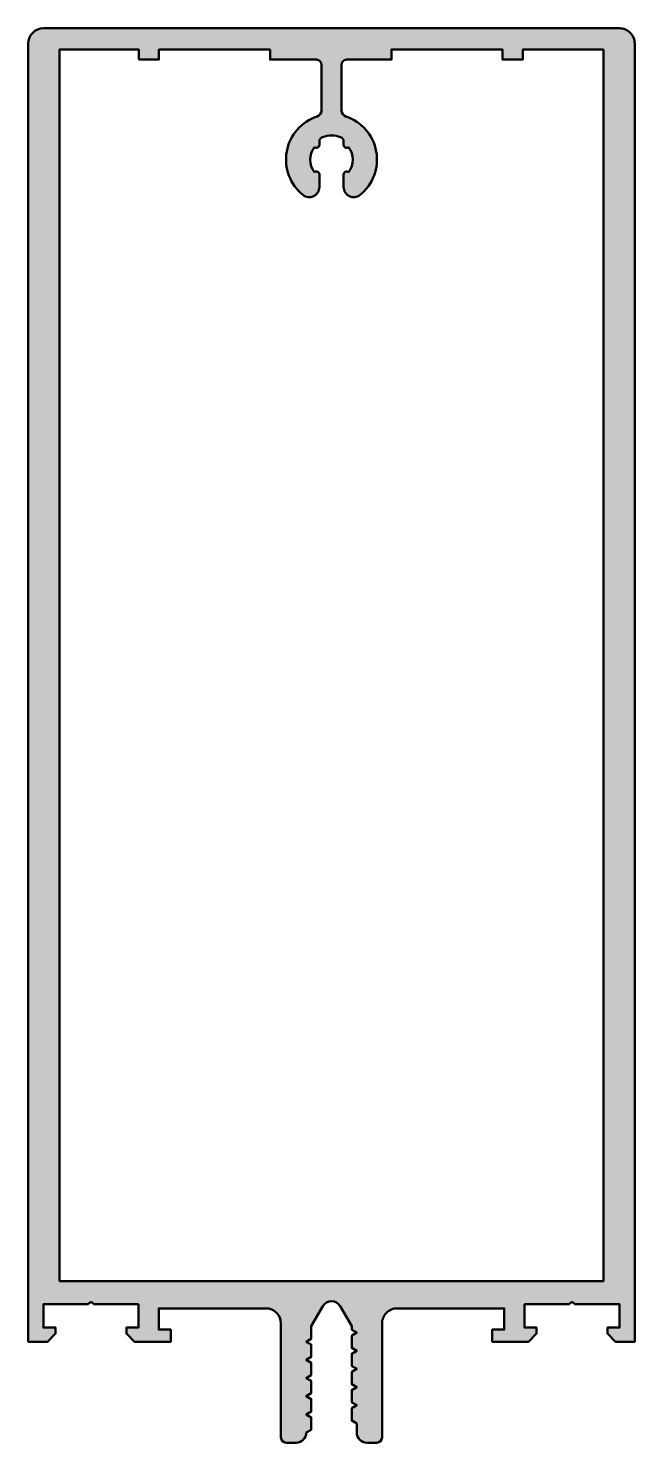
# Model space of a CAD drawing. Extents: x -30 to 30, y -16 to 124.
import ezdxf

# ---------------------------------------------------------------- set-up
doc = ezdxf.new("R2010")
doc.units = 0
doc.layers.add('0S-Alu contour', color=7, linetype='Continuous', lineweight=50)
doc.layers.add('0S-Alu hatch', color=252, linetype='Continuous', lineweight=25)

# ---------------------------------------------------------------- blocks, each defined once
blk = doc.blocks.new('324480__F65761F9_7BD6_400A_AC4A_1FE72F07CA65_')
at = {"layer": '0S-Alu hatch'}
h = blk.add_hatch(color=256, dxfattribs=at)
edge = h.paths.add_edge_path()
edge.add_arc((-28.49999999999966, 122.5), 1.5, 90.00000000000028, 180)
edge.add_line((-29.99999999999966, 122.5), (-30, -6))
edge.add_line((-30, -6), (-28.1, -6))
edge.add_line((-28.1, -6), (-27.30000000000001, -5.199999999999988))
edge.add_line((-27.30000000000001, -5.199999999999988), (-27.30000000000001, -4.599999999999994))
edge.add_line((-27.30000000000001, -4.599999999999994), (-28.50000000000001, -4.599999999999994))
edge.add_line((-28.50000000000001, -4.599999999999994), (-28.50000000000001, -2.300000000000011))
edge.add_line((-28.50000000000001, -2.300000000000011), (-24.05000000000001, -2.300000000000011))
edge.add_ellipse((-23.80000000000001, -2.356250000000009), major_axis=(-0.2562499999999961, 0), ratio=1, start_angle=192.6803834918194, end_angle=347.31961650818045, ccw=False)
edge.add_line((-23.55000000000001, -2.300000000000011), (-19.10000000000001, -2.300000000000011))
edge.add_line((-19.10000000000001, -2.300000000000011), (-19.10000000000001, -4.599999999999994))
edge.add_line((-19.10000000000001, -4.599999999999994), (-20.30000000000001, -4.599999999999994))
edge.add_line((-20.30000000000001, -4.599999999999994), (-20.30000000000001, -5.199999999999988))
edge.add_line((-20.30000000000001, -5.199999999999988), (-19.50000000000001, -6))
edge.add_line((-19.50000000000001, -6), (-15.90000000000001, -6))
edge.add_line((-15.90000000000001, -6), (-15.90000000000001, -4.800000000000011))
edge.add_line((-15.90000000000001, -4.800000000000011), (-17.10000000000001, -4.800000000000011))
edge.add_line((-17.10000000000001, -4.800000000000011), (-17.10000000000001, -2.699999999999988))
edge.add_line((-17.10000000000001, -2.699999999999988), (-6.500000000000007, -2.700000000000002))
edge.add_ellipse((-6.500000000000014, -4.200000000000009), major_axis=(-1.500000000000007, 0), ratio=1, start_angle=180, end_angle=269.9999999999997, ccw=False)
edge.add_line((-5.000000000000007, -4.200000000000009), (-5.000000000000007, -15.5))
edge.add_arc((-4.500000000000007, -15.5), 0.5, 180, 270)
edge.add_line((-4.500000000000007, -16), (-3.500000000000007, -16))
edge.add_arc((-3.500000000000007, -15), 1, 270, 360)
edge.add_line((-2.500000000000007, -15), (-2.000000000000007, -14.71132486540517))
edge.add_line((-2.000000000000007, -14.71132486540517), (-2.000000000000007, -13.48867513459481))
edge.add_line((-2.000000000000007, -13.48867513459481), (-2.500000000000007, -13.19999999999999))
edge.add_line((-2.500000000000007, -13.19999999999999), (-2.000000000000007, -12.91132486540519))
edge.add_line((-2.000000000000007, -12.91132486540519), (-2.000000000000007, -11.6886751345948))
edge.add_line((-2.000000000000007, -11.6886751345948), (-2.5, -11.4))
edge.add_line((-2.5, -11.4), (-2.000000000000007, -11.11132486540518))
edge.add_line((-2.000000000000007, -11.11132486540518), (-2.000000000000007, -9.88867513459482))
edge.add_line((-2.000000000000007, -9.88867513459482), (-2.500000000000007, -9.599999999999994))
edge.add_line((-2.500000000000007, -9.599999999999994), (-2.000000000000007, -9.311324865405197))
edge.add_line((-2.000000000000007, -9.311324865405197), (-2.000000000000007, -8.088675134594808))
edge.add_line((-2.000000000000007, -8.088675134594808), (-2.50000000000001, -7.800000000000011))
edge.add_line((-2.50000000000001, -7.800000000000011), (-2.00000000000001, -7.511324865405185))
edge.add_line((-2.00000000000001, -7.511324865405185), (-2.00000000000001, -6.288675134594797))
edge.add_line((-2.00000000000001, -6.288675134594797), (-2.499999999999996, -6))
edge.add_line((-2.499999999999996, -6), (-2.000000000000003, -5.711324865405174))
edge.add_line((-2.000000000000003, -5.711324865405174), (-2.000000000000003, -4.464101710724662))
edge.add_line((-2.000000000000003, -4.464101710724662), (-0.8660254143211538, -2.500000018250105))
edge.add_ellipse((-1e-14, -2.999999999999991), major_axis=(-0.9999999999999974, 0), ratio=1, start_angle=209.9999999999995, end_angle=330.00000120741777, ccw=False)
edge.add_line((0.86602540378443, -2.5), (1.999999999999992, -4.464101615137735))
edge.add_line((1.999999999999992, -4.464101615137735), (1.999999999999992, -4.811324865405197))
edge.add_line((1.999999999999992, -4.811324865405197), (2.499999999999992, -5.099999999999994))
edge.add_line((2.499999999999992, -5.099999999999994), (1.999999999999992, -5.388675134594791))
edge.add_line((1.999999999999992, -5.388675134594791), (1.999999999999992, -6.611324865405208))
edge.add_line((1.999999999999992, -6.611324865405208), (2.5, -6.900000000000005))
edge.add_line((2.5, -6.900000000000005), (1.999999999999992, -7.188675134594802))
edge.add_line((1.999999999999992, -7.188675134594802), (1.999999999999992, -8.411324865405192))
edge.add_line((1.999999999999992, -8.411324865405192), (2.5, -8.699999999999989))
edge.add_line((2.5, -8.699999999999989), (1.999999999999992, -8.988675134594814))
edge.add_line((1.999999999999992, -8.988675134594814), (1.999999999999992, -10.21132486540517))
edge.add_line((1.999999999999992, -10.21132486540517), (2.499999999999992, -10.5))
edge.add_line((2.499999999999992, -10.5), (1.999999999999992, -10.78867513459482))
edge.add_line((1.999999999999992, -10.78867513459482), (1.999999999999992, -12.01132486540518))
edge.add_line((1.999999999999992, -12.01132486540518), (2.499999999999985, -12.30000000000001))
edge.add_line((2.499999999999985, -12.30000000000001), (1.999999999999992, -12.58867513459481))
edge.add_line((1.999999999999992, -12.58867513459481), (1.999999999999992, -13.8113248654052))
edge.add_line((1.999999999999992, -13.8113248654052), (2.499999999999992, -14.09999999999999))
edge.add_line((2.499999999999992, -14.09999999999999), (2.499999999999992, -15))
edge.add_arc((3.499999999999992, -15), 1, 180, 270)
edge.add_line((3.499999999999992, -16), (4.499999999999992, -16))
edge.add_arc((4.499999999999992, -15.5), 0.5, 270, 360)
edge.add_line((4.999999999999992, -15.5), (4.999999999999985, -4.200000000000017))
edge.add_ellipse((6.499999999999992, -4.200000000000012), major_axis=(-1.500000000000005, 0), ratio=1, start_angle=269.99999999999994, end_angle=360, ccw=False)
edge.add_line((6.499999999999992, -2.700000000000006), (17.09999999999999, -2.700000000000002))
edge.add_line((17.09999999999999, -2.700000000000002), (17.09999999999999, -4.800000000000011))
edge.add_line((17.09999999999999, -4.800000000000011), (15.89999999999998, -4.800000000000011))
edge.add_line((15.89999999999998, -4.800000000000011), (15.89999999999999, -6))
edge.add_line((15.89999999999999, -6), (19.5, -6))
edge.add_line((19.5, -6), (20.3, -5.199999999999988))
edge.add_line((20.3, -5.199999999999988), (20.29999999999999, -4.599999999999994))
edge.add_line((20.29999999999999, -4.599999999999994), (19.09999999999999, -4.600000000000022))
edge.add_line((19.09999999999999, -4.600000000000022), (19.09999999999999, -2.300000000000011))
edge.add_line((19.09999999999999, -2.300000000000011), (23.54999999999999, -2.300000000000011))
edge.add_ellipse((23.79999999999999, -2.356250000000011), major_axis=(-0.25625, 0), ratio=1, start_angle=192.6803834918198, end_angle=347.3196165081802, ccw=False)
edge.add_line((24.04999999999999, -2.300000000000011), (28.49999999999999, -2.300000000000011))
edge.add_line((28.49999999999999, -2.300000000000011), (28.49999999999999, -4.599999999999994))
edge.add_line((28.49999999999999, -4.599999999999994), (27.29999999999999, -4.599999999999994))
edge.add_line((27.29999999999999, -4.599999999999994), (27.29999999999998, -5.199999999999988))
edge.add_line((27.29999999999998, -5.199999999999988), (28.1, -6))
edge.add_line((28.1, -6), (30.0000000000004, -6))
edge.add_line((30.0000000000004, -6), (30.00000000000018, 122.4999999999999))
edge.add_arc((28.50000000000017, 122.4999999999999), 1.500000000000007, 0, 90.00000000000055)
edge.add_line((28.50000000000015, 123.9999999999999), (-28.49999999999967, 124))
edge = h.paths.add_edge_path()
edge.add_line((-19.0784912109372, 120.9001754760741), (-17.0784912109372, 120.9001754760741))
edge.add_line((-17.0784912109372, 120.9001754760741), (-17.07849121093717, 121.9001754760741))
edge.add_line((-17.07849121093717, 121.9001754760741), (-6.07849121093719, 121.9001754760741))
edge.add_line((-6.07849121093719, 121.9001754760741), (-6.078491210937183, 120.9))
edge.add_line((-6.078491210937183, 120.9), (-1.500000000000046, 120.9))
edge.add_ellipse((-1.500000000000039, 120.4), major_axis=(-0.5000000000000142, 0), ratio=1, start_angle=180, end_angle=270.0000000000008, ccw=False)
edge.add_line((-1.000000000000024, 120.4), (-1.000000000000017, 115.8425200051213))
edge.add_ellipse((-1.600000000000036, 115.8425200051213), major_axis=(-0.6000000000000192, 0), ratio=1, start_angle=108.28388994040779, end_angle=180, ccw=False)
edge.add_arc((-1.42e-14, 111), 4.500000000000001, 108.2838899404076, 231.0551964059044)
edge.add_arc((-2.200000000000024, 108.2778684822367), 1.000000000000022, 231.0551964059059, 360)
edge.add_line((-1.200000000000001, 108.2778684822367), (-1.199999999999995, 109.5303061543301))
edge.add_arc((-1.499999999999996, 109.5303061543301), 0.3000000000000007, 0, 130.3192648390435)
edge.add_ellipse((-7.1e-15, 111), major_axis=(-2.100000000000012, 0), ratio=1, start_angle=-36.223221080887924, end_angle=36.22322108088878, ccw=False)
edge.add_arc((-1.50000000000001, 112.4696938456699), 0.3000000000000084, 229.6807351609562, 360)
edge.add_line((-1.200000000000002, 112.4696938456699), (-1.200000000000006, 112.7663521732656))
edge.add_ellipse((-0.7000000000000064, 112.7663521732656), major_axis=(-0.5, 0), ratio=1, start_angle=291.6182724221579, end_angle=360, ccw=False)
edge.add_ellipse((-1.07e-14, 111), major_axis=(-2.399999999999989, 0), ratio=1, start_angle=248.3817275778419, end_angle=291.6182724221581, ccw=False)
edge.add_ellipse((0.6999999999999851, 112.7663521732656), major_axis=(-0.5000000000000004, 0), ratio=1, start_angle=180, end_angle=248.3817275778421, ccw=False)
edge.add_line((1.199999999999985, 112.7663521732656), (1.199999999999985, 112.4696938456699))
edge.add_arc((1.499999999999989, 112.4696938456699), 0.3000000000000043, 180, 310.3192648390404)
edge.add_ellipse((-1.07e-14, 111), major_axis=(-2.100000000000001, 0), ratio=1, start_angle=143.7767789191118, end_angle=216.2232210808882, ccw=False)
edge.add_arc((1.499999999999989, 109.5303061543301), 0.3000000000000038, 49.68073516095943, 180)
edge.add_line((1.199999999999985, 109.5303061543301), (1.199999999999988, 108.2778684822367))
edge.add_arc((2.199999999999995, 108.2778684822367), 1.000000000000007, 180, 308.9448035940959)
edge.add_arc((-1.07e-14, 111), 4.500000000000003, 308.9448035940959, 431.7161100595924)
edge.add_ellipse((1.600000000000008, 115.8425200051213), major_axis=(-0.6000000000000054, 0), ratio=1, start_angle=0, end_angle=71.71611005959232, ccw=False)
edge.add_line((1.000000000000003, 115.8425200051213), (0.9999999999999893, 120.3999999999999))
edge.add_ellipse((1.50000000000001, 120.3999999999999), major_axis=(-0.5000000000000214, 0), ratio=1, start_angle=269.9999999999996, end_angle=360, ccw=False)
edge.add_line((1.500000000000014, 120.9), (5.921508789062819, 120.9))
edge.add_line((5.921508789062819, 120.9), (5.921508789062819, 121.9001754760741))
edge.add_line((5.921508789062819, 121.9001754760741), (16.9215087890628, 121.9001754760741))
edge.add_line((16.9215087890628, 121.9001754760741), (16.9215087890628, 120.9001754760741))
edge.add_line((16.9215087890628, 120.9001754760741), (18.9215087890628, 120.9001754760741))
edge.add_line((18.9215087890628, 120.9001754760741), (18.92150878906278, 121.9001754760741))
edge.add_line((18.92150878906278, 121.9001754760741), (26.89990234375024, 121.900175476074))
edge.add_line((26.89990234375024, 121.900175476074), (26.89990234375037, 0))
edge.add_line((26.89990234375037, 0), (-26.90002441406227, 0))
edge.add_line((-26.90002441406227, 0), (-26.90002441406228, 121.900175476074))
edge.add_line((-26.90002441406228, 121.900175476074), (-19.0784912109372, 121.9001754760741))
edge.add_line((-19.0784912109372, 121.9001754760741), (-19.0784912109372, 120.9001754760741))
at = {"layer": '0S-Alu contour', "color": 7}
for points in [[(28.50000000000015, 123.9999999999999), (-28.49999999999967, 124)], [(-29.99999999999966, 122.5), (-30, -6), (-28.1, -6), (-27.30000000000001, -5.199999999999988), (-27.30000000000001, -4.599999999999994), (-28.50000000000001, -4.599999999999994), (-28.50000000000001, -2.300000000000011), (-24.05000000000001, -2.300000000000011)], [(1.500000000000014, 120.9), (5.921508789062819, 120.9), (5.921508789062819, 121.9001754760741), (16.9215087890628, 121.9001754760741), (16.9215087890628, 120.9001754760741), (18.9215087890628, 120.9001754760741), (18.92150878906278, 121.9001754760741), (26.89990234375024, 121.900175476074), (26.89990234375037, 0), (-26.90002441406227, 0), (-26.90002441406228, 121.900175476074), (-19.0784912109372, 121.9001754760741), (-19.0784912109372, 120.9001754760741)], [(-19.0784912109372, 120.9001754760741), (-17.0784912109372, 120.9001754760741), (-17.07849121093717, 121.9001754760741), (-6.07849121093719, 121.9001754760741), (-6.078491210937183, 120.9), (-1.500000000000046, 120.9)], [(24.04999999999999, -2.300000000000011), (28.49999999999999, -2.300000000000011), (28.49999999999999, -4.599999999999994), (27.29999999999999, -4.599999999999994), (27.29999999999998, -5.199999999999988), (28.1, -6), (30.0000000000004, -6), (30.00000000000018, 122.4999999999999)], [(-1.000000000000024, 120.4), (-1.000000000000017, 115.8425200051213)], [(1.000000000000003, 115.8425200051213), (0.9999999999999893, 120.3999999999999)], [(-1.200000000000002, 112.4696938456699), (-1.200000000000006, 112.7663521732656)], [(1.199999999999985, 112.7663521732656), (1.199999999999985, 112.4696938456699)], [(-1.200000000000001, 108.2778684822367), (-1.199999999999995, 109.5303061543301)], [(1.199999999999985, 109.5303061543301), (1.199999999999988, 108.2778684822367)], [(-23.55000000000001, -2.300000000000011), (-19.10000000000001, -2.300000000000011), (-19.10000000000001, -4.599999999999994), (-20.30000000000001, -4.599999999999994), (-20.30000000000001, -5.199999999999988), (-19.50000000000001, -6), (-15.90000000000001, -6), (-15.90000000000001, -4.800000000000011), (-17.10000000000001, -4.800000000000011), (-17.10000000000001, -2.699999999999988), (-6.500000000000007, -2.700000000000002)], [(-2.500000000000007, -15), (-2.000000000000007, -14.71132486540517), (-2.000000000000007, -13.48867513459481), (-2.500000000000007, -13.19999999999999), (-2.000000000000007, -12.91132486540519), (-2.000000000000007, -11.6886751345948), (-2.5, -11.4), (-2.000000000000007, -11.11132486540518), (-2.000000000000007, -9.88867513459482), (-2.500000000000007, -9.599999999999994), (-2.000000000000007, -9.311324865405197), (-2.000000000000007, -8.088675134594808), (-2.50000000000001, -7.800000000000011), (-2.00000000000001, -7.511324865405185), (-2.00000000000001, -6.288675134594797), (-2.499999999999996, -6), (-2.000000000000003, -5.711324865405174), (-2.000000000000003, -4.464101710724662), (-0.8660254143211538, -2.500000018250105)], [(0.86602540378443, -2.5), (1.999999999999992, -4.464101615137735), (1.999999999999992, -4.811324865405197), (2.499999999999992, -5.099999999999994), (1.999999999999992, -5.388675134594791), (1.999999999999992, -6.611324865405208), (2.5, -6.900000000000005), (1.999999999999992, -7.188675134594802), (1.999999999999992, -8.411324865405192), (2.5, -8.699999999999989), (1.999999999999992, -8.988675134594814), (1.999999999999992, -10.21132486540517), (2.499999999999992, -10.5), (1.999999999999992, -10.78867513459482), (1.999999999999992, -12.01132486540518), (2.499999999999985, -12.30000000000001), (1.999999999999992, -12.58867513459481), (1.999999999999992, -13.8113248654052), (2.499999999999992, -14.09999999999999), (2.499999999999992, -15)], [(6.499999999999992, -2.700000000000006), (17.09999999999999, -2.700000000000002), (17.09999999999999, -4.800000000000011), (15.89999999999998, -4.800000000000011), (15.89999999999999, -6), (19.5, -6), (20.3, -5.199999999999988), (20.29999999999999, -4.599999999999994), (19.09999999999999, -4.600000000000022), (19.09999999999999, -2.300000000000011), (23.54999999999999, -2.300000000000011)], [(-5.000000000000007, -4.200000000000009), (-5.000000000000007, -15.5)], [(4.999999999999992, -15.5), (4.999999999999985, -4.200000000000017)], [(-4.500000000000007, -16), (-3.500000000000007, -16)], [(3.499999999999992, -16), (4.499999999999992, -16)]]:
    blk.add_lwpolyline(points, dxfattribs=at)
for centre, radius, start, end in [((-28.49999999999966, 122.5), 1.5, 90.00000000000028, 180), ((28.50000000000017, 122.4999999999999), 1.500000000000007, 0, 90.00000000000055), ((-1.42e-14, 111), 4.500000000000001, 108.2838899404076, 231.0551964059044), ((-1.07e-14, 111), 4.500000000000003, 308.9448035940959, 71.7161100595925), ((-1.50000000000001, 112.4696938456699), 0.3000000000000084, 229.6807351609562, 0), ((1.499999999999989, 112.4696938456699), 0.3000000000000043, 180, 310.3192648390404), ((-1.499999999999996, 109.5303061543301), 0.3000000000000007, 0, 130.3192648390435), ((1.499999999999989, 109.5303061543301), 0.3000000000000038, 49.68073516095943, 180), ((-2.200000000000024, 108.2778684822367), 1.000000000000022, 231.0551964059059, 0), ((2.199999999999995, 108.2778684822367), 1.000000000000007, 180, 308.9448035940959), ((-3.500000000000007, -15), 1, 270, 0), ((3.499999999999992, -15), 1, 180, 270), ((-4.500000000000007, -15.5), 0.5, 180, 270), ((4.499999999999992, -15.5), 0.5, 270, 0)]:
    blk.add_arc(centre, radius, start, end, dxfattribs=at)
at = {"layer": '0S-Alu contour', "color": 7, "extrusion": (0, 0, -1)}
for centre, radius, start, end in [((1.500000000000039, 120.4), 0.5000000000000142, 89.9999999999992, 180), ((-1.50000000000001, 120.3999999999999), 0.5000000000000214, 0, 90.0000000000004), ((1.600000000000036, 115.8425200051213), 0.6000000000000192, 180, 251.7161100595922), ((-1.600000000000008, 115.8425200051213), 0.6000000000000054, 288.2838899404077, 0), ((1.07e-14, 111), 2.399999999999989, 68.38172757784191, 111.6182724221581), ((7.1e-15, 111), 2.100000000000012, 323.7767789191112, 36.22322108088796), ((0.7000000000000064, 112.7663521732656), 0.5, 0, 68.38172757784213), ((-0.6999999999999851, 112.7663521732656), 0.5000000000000004, 111.6182724221579, 180), ((1.07e-14, 111), 2.100000000000001, 143.7767789191118, 216.2232210808882), ((23.80000000000001, -2.356250000000009), 0.2562499999999961, 12.68038349181956, 167.3196165081806), ((6.500000000000014, -4.200000000000009), 1.500000000000007, 90.00000000000028, 180), ((1e-14, -2.999999999999991), 0.9999999999999974, 29.99999879258224, 150.0000000000005), ((-6.499999999999992, -4.200000000000012), 1.500000000000006, 0, 90.00000000000006), ((-23.79999999999999, -2.356250000000011), 0.25625, 12.68038349181979, 167.3196165081802)]:
    blk.add_arc(centre, radius, start, end, dxfattribs=at)
blk = doc.blocks.new('324480__A3044F80_A28B_4891_BF38_23E15CE38BB5_')
at = {"layer": '0S-Alu contour', "color": 7}
blk.add_blockref('324480__F65761F9_7BD6_400A_AC4A_1FE72F07CA65_', (0, 0), dxfattribs=at)

msp = doc.modelspace()

# ---------------------------------------------------------------- block references
at = {"layer": '0S-Alu contour', "color": 7}
msp.add_blockref('324480__A3044F80_A28B_4891_BF38_23E15CE38BB5_', (0, 0), dxfattribs=at)

doc.saveas('drawing.dxf')
